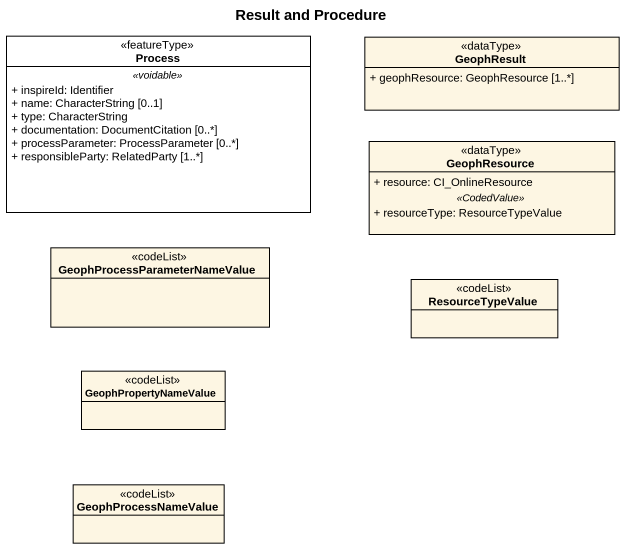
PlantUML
@startuml
title Result and Procedure
hide circle
hide empty members
skinparam classAttributeIconSize 0
class "Process" as Process_ <<featureType>> #FFFFFF {
  .. <<voidable>> ..
  + inspireId: Identifier
  + name: CharacterString [0..1]
  + type: CharacterString
  + documentation: DocumentCitation [0..*]
  + processParameter: ProcessParameter [0..*]
  + responsibleParty: RelatedParty [1..*]
}
class GeophResult <<dataType>> {
  + geophResource: GeophResource [1..*]
}
class GeophResource <<dataType>> {
  + resource: CI_OnlineResource
  .. <<CodedValue>> ..
  + resourceType: ResourceTypeValue
}
class "GeophProcessParameterNameValue" as GeophProcessParameterNameVal <<codeList>>
class ResourceTypeValue <<codeList>>
class GeophPropertyNameValue <<codeList>>
class GeophProcessNameValue <<codeList>>
@enduml
